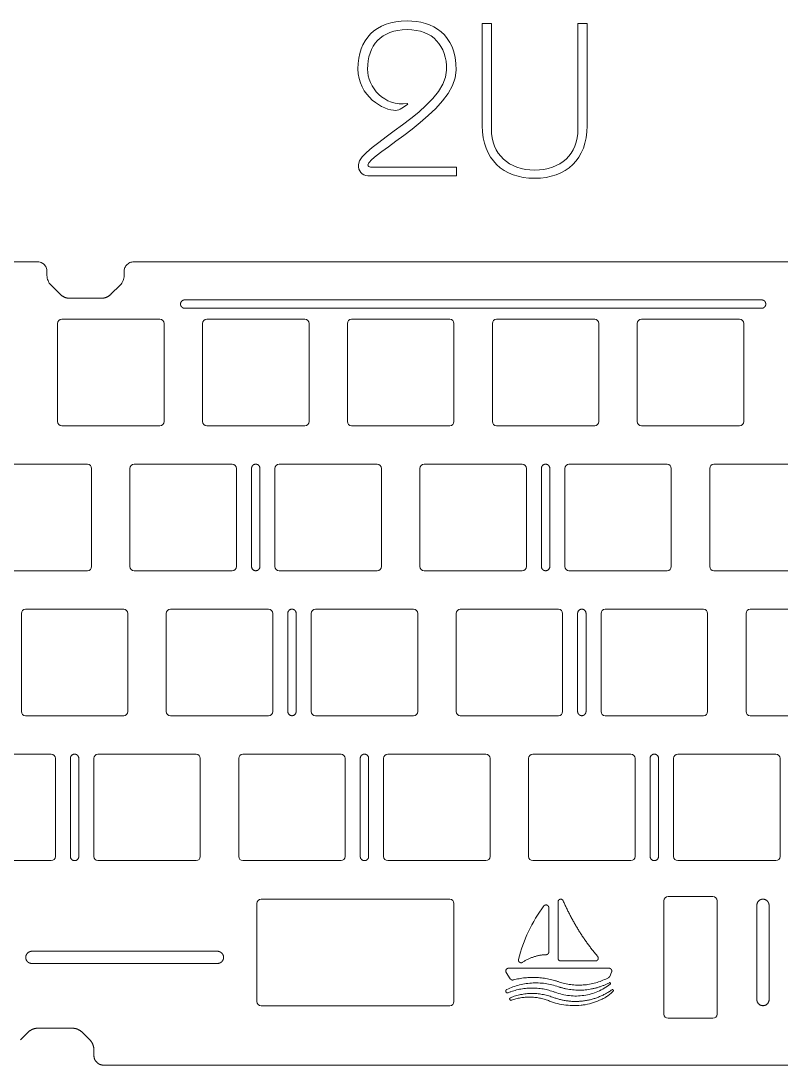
# Model space of a CAD drawing. Header units: inches. Extents: x -352 to 354, y -90 to 112.
# Drawn here: x 136.9 to 236.8, y -90.2 to 47.1 of the extents above; entities that cross this region are included whole.
import ezdxf

# ---------------------------------------------------------------- set-up
doc = ezdxf.new("R2010")
doc.units = ezdxf.units.IN
doc.header["$MEASUREMENT"] = 0
doc.layers.add('定位板', color=7, linetype='Continuous', lineweight=18, true_color=0x7efae9)

msp = doc.modelspace()

# ---------------------------------------------------------------- linework, layer by layer
at = {"layer": '定位板'}
for p, q in [((198.71, 46.72), (197.51, 46.72)), ((197.51, 46.72), (197.51, 33.26)), ((198.71, 32.89), (198.71, 46.72)), ((210.08, 46.72), (210.08, 32.89)), ((211.28, 46.72), (211.28, 33.26)), ((194.13, 27.86), (182.82, 27.86)), ((194.13, 26.72), (194.13, 27.86)), ((182.48, 26.72), (194.13, 26.72)), ((139.01, 15.41), (52.97, 15.41)), ((240.9, 15.41), (151.71, 15.41)), ((140.29, 13.62), (140.29, 14.13)), ((150.43, 14.13), (150.43, 13.62)), ((142.02, 11.14), (140.82, 12.33)), ((149.9, 12.33), (148.7, 11.14)), ((147.41, 10.61), (143.31, 10.61)), ((158.39, 10.4), (234.22, 10.4)), ((234.22, 9.3), (158.39, 9.3)), ((141.68, -5.6), (141.68, 7.3)), ((142.23, 7.85), (155.13, 7.85)), ((155.68, 7.3), (155.68, -5.6)), ((160.73, -5.6), (160.73, 7.3)), ((161.28, 7.85), (174.18, 7.85)), ((174.73, 7.3), (174.73, -5.6)), ((179.78, -5.6), (179.78, 7.3)), ((180.33, 7.85), (193.23, 7.85)), ((193.78, 7.3), (193.78, -5.6)), ((198.83, -5.6), (198.83, 7.3)), ((199.38, 7.85), (212.28, 7.85)), ((212.83, 7.3), (212.83, -5.6)), ((217.88, -5.6), (217.88, 7.3)), ((218.43, 7.85), (231.33, 7.85)), ((231.88, 7.3), (231.88, -5.6)), ((155.13, -6.15), (142.23, -6.15)), ((174.18, -6.15), (161.28, -6.15)), ((193.23, -6.15), (180.33, -6.15)), ((212.28, -6.15), (199.38, -6.15)), ((231.33, -6.15), (218.43, -6.15)), ((132.7, -11.19), (145.6, -11.19)), ((146.15, -11.74), (146.15, -24.64)), ((151.2, -24.64), (151.2, -11.74)), ((151.75, -11.19), (164.65, -11.19)), ((165.2, -11.74), (165.2, -24.64)), ((167.18, -24.64), (167.18, -11.74)), ((168.28, -11.74), (168.28, -24.64)), ((170.25, -24.64), (170.25, -11.74)), ((170.8, -11.19), (183.7, -11.19)), ((184.25, -11.74), (184.25, -24.64)), ((189.3, -24.64), (189.3, -11.74)), ((189.85, -11.19), (202.75, -11.19)), ((203.3, -11.74), (203.3, -24.64)), ((205.28, -24.64), (205.28, -11.74)), ((206.38, -11.74), (206.38, -24.64)), ((208.35, -24.64), (208.35, -11.74)), ((208.9, -11.19), (221.8, -11.19)), ((222.35, -11.74), (222.35, -24.64)), ((227.4, -24.64), (227.4, -11.74)), ((227.95, -11.19), (240.85, -11.19)), ((145.6, -25.19), (132.7, -25.19)), ((164.65, -25.19), (151.75, -25.19)), ((183.7, -25.19), (170.8, -25.19)), ((202.75, -25.19), (189.85, -25.19)), ((221.8, -25.19), (208.9, -25.19)), ((240.85, -25.19), (227.95, -25.19)), ((136.92, -43.69), (136.92, -30.79)), ((137.47, -30.24), (150.37, -30.24)), ((150.92, -30.79), (150.92, -43.69)), ((155.97, -43.69), (155.97, -30.79)), ((156.52, -30.24), (169.42, -30.24)), ((169.97, -30.79), (169.97, -43.69)), ((171.94, -43.69), (171.94, -30.79)), ((173.04, -30.79), (173.04, -43.69)), ((175.02, -43.69), (175.02, -30.79)), ((175.57, -30.24), (188.47, -30.24)), ((189.02, -30.79), (189.02, -43.69)), ((194.07, -43.69), (194.07, -30.79)), ((194.62, -30.24), (207.52, -30.24)), ((208.07, -30.79), (208.07, -43.69)), ((210.04, -43.69), (210.04, -30.79)), ((211.14, -30.79), (211.14, -43.69)), ((213.12, -43.69), (213.12, -30.79)), ((213.67, -30.24), (226.57, -30.24)), ((227.12, -30.79), (227.12, -43.69)), ((232.17, -43.69), (232.17, -30.79)), ((232.72, -30.24), (245.62, -30.24)), ((150.37, -44.24), (137.47, -44.24)), ((169.42, -44.24), (156.52, -44.24)), ((188.47, -44.24), (175.57, -44.24)), ((207.52, -44.24), (194.62, -44.24)), ((226.57, -44.24), (213.67, -44.24)), ((245.62, -44.24), (232.72, -44.24)), ((127.94, -49.29), (140.84, -49.29)), ((146.99, -49.29), (159.89, -49.29)), ((166.04, -49.29), (178.94, -49.29)), ((185.09, -49.29), (197.99, -49.29)), ((204.14, -49.29), (217.04, -49.29)), ((223.19, -49.29), (236.09, -49.29)), ((141.39, -49.84), (141.39, -62.74)), ((143.37, -62.74), (143.37, -49.84)), ((144.47, -49.84), (144.47, -62.74)), ((146.44, -62.74), (146.44, -49.84)), ((160.44, -49.84), (160.44, -62.74)), ((165.49, -62.74), (165.49, -49.84)), ((179.49, -49.84), (179.49, -62.74)), ((181.47, -62.74), (181.47, -49.84)), ((182.57, -49.84), (182.57, -62.74)), ((184.54, -62.74), (184.54, -49.84)), ((198.54, -49.84), (198.54, -62.74)), ((203.59, -62.74), (203.59, -49.84)), ((217.59, -49.84), (217.59, -62.74)), ((219.57, -62.74), (219.57, -49.84)), ((220.67, -49.84), (220.67, -62.74)), ((222.64, -62.74), (222.64, -49.84)), ((236.64, -49.84), (236.64, -62.74)), ((140.84, -63.29), (127.94, -63.29)), ((159.89, -63.29), (146.99, -63.29)), ((178.94, -63.29), (166.04, -63.29)), ((197.99, -63.29), (185.09, -63.29)), ((217.04, -63.29), (204.14, -63.29)), ((236.09, -63.29), (223.19, -63.29)), ((193.23, -68.35), (168.42, -68.35)), ((221.37, -83.45), (221.37, -68.55)), ((221.92, -68), (227.82, -68)), ((228.37, -68.55), (228.37, -83.45)), ((167.87, -68.9), (167.87, -81.8)), ((193.78, -81.8), (193.78, -68.9)), ((207.46, -68.71), (207.46, -76.12)), ((233.6, -81.55), (233.6, -69.15)), ((235.2, -69.15), (235.2, -81.55)), ((138.3, -75.2), (162.7, -75.2)), ((162.7, -76.8), (138.3, -76.8)), ((207.81, -76.47), (212.4, -76.47)), ((214.17, -77.43), (200.95, -77.43)), ((168.42, -82.35), (193.23, -82.35)), ((227.82, -84), (221.92, -84)), ((136.8, -86.85), (137.8, -85.85)), ((139.11, -85.31), (143.61, -85.31)), ((144.92, -85.85), (145.92, -86.85)), ((146.46, -88.16), (146.46, -88.91)), ((147.71, -90.16), (244.9, -90.16))]:
    msp.add_line(p, q, dxfattribs=at)
for points in [[(206.25, -75.29), (206.25, -69.46), (206.25, -69.46), (206.25, -69.45), (206.24, -69.44), (206.24, -69.44), (206.24, -69.43), (206.24, -69.42), (206.24, -69.42), (206.24, -69.41), (206.24, -69.4), (206.24, -69.4), (206.24, -69.39), (206.24, -69.38), (206.23, -69.38), (206.23, -69.37), (206.23, -69.36), (206.23, -69.36), (206.23, -69.35), (206.22, -69.34), (206.22, -69.34), (206.22, -69.33), (206.22, -69.32), (206.21, -69.32), (206.21, -69.31), (206.21, -69.3), (206.2, -69.3), (206.2, -69.29), (206.2, -69.29), (206.19, -69.28), (206.19, -69.27), (206.19, -69.27), (206.18, -69.26), (206.18, -69.26), (206.17, -69.25), (206.17, -69.24), (206.17, -69.24), (206.16, -69.23), (206.16, -69.23), (206.15, -69.22), (206.15, -69.22), (206.14, -69.21), (206.14, -69.21), (206.13, -69.2), (206.13, -69.2), (206.12, -69.19), (206.12, -69.19), (206.11, -69.18), (206.1, -69.18), (206.1, -69.18), (206.09, -69.17), (206.09, -69.17), (206.08, -69.16), (206.08, -69.16), (206.07, -69.16), (206.06, -69.15), (206.06, -69.15), (206.05, -69.15), (206.05, -69.14), (206.04, -69.14), (206.03, -69.14), (206.03, -69.14), (206.02, -69.13), (206.02, -69.13), (206.01, -69.13), (206, -69.13), (206, -69.12), (205.99, -69.12), (205.99, -69.12), (205.98, -69.12), (205.97, -69.12), (205.97, -69.12), (205.96, -69.11), (205.95, -69.11), (205.95, -69.11), (205.94, -69.11), (205.93, -69.11), (205.93, -69.11), (205.92, -69.11), (205.91, -69.11), (205.9, -69.11), (205.9, -69.11), (205.89, -69.11), (205.88, -69.11), (205.88, -69.11), (205.87, -69.11), (205.86, -69.11), (205.86, -69.11), (205.85, -69.11), (205.84, -69.11), (205.83, -69.11), (205.83, -69.11), (205.82, -69.12), (205.81, -69.12), (205.81, -69.12), (205.8, -69.12), (205.79, -69.12), (205.79, -69.12), (205.78, -69.13), (205.77, -69.13), (205.77, -69.13), (205.76, -69.13), (205.75, -69.14), (205.75, -69.14), (205.74, -69.14), (205.73, -69.14), (205.73, -69.15), (205.72, -69.15), (205.71, -69.15), (205.71, -69.16), (205.7, -69.16), (205.7, -69.17), (205.69, -69.17), (205.69, -69.17), (205.68, -69.18), (205.67, -69.18), (205.67, -69.19), (205.66, -69.19), (205.66, -69.2), (205.65, -69.2), (205.65, -69.2), (205.64, -69.21), (205.64, -69.21), (205.63, -69.22), (205.63, -69.22), (205.62, -69.23), (205.62, -69.23), (205.62, -69.24), (205.61, -69.24), (205.61, -69.25), (205.32, -69.64), (205.04, -70.04), (204.77, -70.45), (204.51, -70.86), (204.26, -71.28), (204.02, -71.71), (203.79, -72.15), (203.58, -72.59), (203.37, -73.03), (203.18, -73.48), (203, -73.94), (202.83, -74.4), (202.67, -74.86), (202.52, -75.33), (202.39, -75.8), (202.27, -76.27), (202.26, -76.27), (202.26, -76.28), (202.26, -76.29), (202.26, -76.29), (202.26, -76.3), (202.26, -76.3), (202.26, -76.31), (202.26, -76.32), (202.26, -76.32), (202.26, -76.33), (202.26, -76.34), (202.26, -76.34), (202.26, -76.35), (202.26, -76.36), (202.26, -76.36), (202.26, -76.37), (202.26, -76.38), (202.26, -76.38), (202.26, -76.39), (202.26, -76.4), (202.26, -76.4), (202.26, -76.41), (202.26, -76.42), (202.26, -76.42), (202.27, -76.43), (202.27, -76.44), (202.27, -76.44), (202.27, -76.45), (202.27, -76.46), (202.27, -76.46), (202.28, -76.47), (202.28, -76.48), (202.28, -76.48), (202.28, -76.49), (202.29, -76.5), (202.29, -76.5), (202.29, -76.51), (202.3, -76.51), (202.3, -76.52), (202.3, -76.53), (202.31, -76.53), (202.31, -76.54), (202.31, -76.54), (202.32, -76.55), (202.32, -76.56), (202.32, -76.56), (202.33, -76.57), (202.33, -76.57), (202.34, -76.58), (202.34, -76.58), (202.35, -76.59), (202.35, -76.59), (202.35, -76.6), (202.36, -76.6), (202.36, -76.61), (202.37, -76.61), (202.37, -76.61), (202.38, -76.62), (202.38, -76.62), (202.39, -76.63), (202.39, -76.63), (202.4, -76.64), (202.4, -76.64), (202.41, -76.64), (202.41, -76.65), (202.42, -76.65), (202.42, -76.65), (202.43, -76.66), (202.44, -76.66), (202.44, -76.66), (202.45, -76.67), (202.45, -76.67), (202.46, -76.67), (202.46, -76.67), (202.47, -76.68), (202.48, -76.68), (202.48, -76.68), (202.49, -76.68), (202.5, -76.69), (202.5, -76.69), (202.51, -76.69), (202.51, -76.69), (202.52, -76.69), (202.53, -76.7), (202.53, -76.7), (202.54, -76.7), (202.55, -76.7), (202.55, -76.7), (202.56, -76.7), (202.57, -76.7), (202.57, -76.7), (202.58, -76.7), (202.59, -76.71), (202.6, -76.71), (202.6, -76.71), (202.61, -76.71), (202.62, -76.71), (202.62, -76.71), (202.63, -76.71), (202.64, -76.71), (202.64, -76.7), (202.65, -76.7), (202.66, -76.7), (202.66, -76.7), (202.67, -76.7), (202.68, -76.7), (202.68, -76.7), (202.69, -76.7), (202.7, -76.7), (202.7, -76.69), (202.71, -76.69), (202.72, -76.69), (202.72, -76.69), (202.73, -76.69), (202.74, -76.68), (202.74, -76.68), (202.75, -76.68), (202.75, -76.68), (202.76, -76.67), (202.77, -76.67), (202.77, -76.67), (202.78, -76.66), (202.78, -76.66), (202.79, -76.66), (202.79, -76.66), (202.8, -76.65), (202.8, -76.65), (202.81, -76.65)], [(200.65, -77.98), (201.19, -78.81)], [(207.76, -79.29), (207.95, -79.34), (208.14, -79.39), (208.34, -79.44), (208.54, -79.48), (208.73, -79.52), (208.94, -79.55), (209.14, -79.58), (209.34, -79.6), (209.54, -79.62), (209.75, -79.64), (209.95, -79.64), (210.16, -79.65), (210.37, -79.65), (210.57, -79.64), (210.78, -79.63), (210.99, -79.61), (211.19, -79.59), (211.4, -79.56), (211.6, -79.53), (211.8, -79.49), (212.01, -79.45), (212.21, -79.4), (212.41, -79.35), (212.6, -79.29), (212.8, -79.23), (212.99, -79.16), (213.18, -79.09), (213.37, -79.01), (213.56, -78.93), (213.74, -78.85), (213.92, -78.76), (214.1, -78.67), (214.1, -78.67), (214.11, -78.66), (214.12, -78.66), (214.12, -78.65), (214.13, -78.65), (214.13, -78.65), (214.14, -78.64), (214.15, -78.64), (214.15, -78.63), (214.16, -78.63), (214.16, -78.62), (214.17, -78.62), (214.17, -78.61), (214.18, -78.61), (214.19, -78.6), (214.19, -78.6), (214.2, -78.59), (214.2, -78.59), (214.21, -78.58), (214.21, -78.57), (214.21, -78.57), (214.22, -78.56), (214.22, -78.56), (214.23, -78.55), (214.23, -78.54), (214.24, -78.54), (214.24, -78.53), (214.24, -78.52), (214.25, -78.52), (214.25, -78.51), (214.25, -78.5), (214.26, -78.5), (214.5, -77.93)], [(207.76, -79.94), (207.72, -79.93), (207.51, -79.86), (207.3, -79.79), (207.09, -79.72), (206.88, -79.66), (206.66, -79.61), (206.44, -79.56), (206.22, -79.51), (206, -79.47), (205.78, -79.44), (205.55, -79.41), (205.33, -79.39), (205.1, -79.37), (204.87, -79.36), (204.65, -79.36), (204.42, -79.36), (204.19, -79.36), (203.97, -79.38), (203.74, -79.39), (203.51, -79.42), (203.29, -79.45), (203.06, -79.48), (202.84, -79.52), (202.62, -79.57), (202.4, -79.62), (202.18, -79.68), (201.97, -79.74), (201.75, -79.81), (201.54, -79.88), (201.33, -79.96), (201.13, -80.04), (200.93, -80.13), (200.73, -80.22), (200.72, -80.22), (200.72, -80.22), (200.71, -80.23), (200.71, -80.23), (200.7, -80.23), (200.7, -80.23), (200.7, -80.24), (200.69, -80.24), (200.69, -80.24), (200.68, -80.25), (200.68, -80.25), (200.67, -80.25), (200.67, -80.26), (200.66, -80.26), (200.66, -80.27), (200.66, -80.27), (200.65, -80.27), (200.65, -80.28), (200.64, -80.28), (200.64, -80.29), (200.64, -80.29), (200.63, -80.3), (200.63, -80.3), (200.63, -80.31), (200.62, -80.31), (200.62, -80.32), (200.62, -80.32), (200.62, -80.33), (200.61, -80.33), (200.61, -80.34), (200.61, -80.34), (200.61, -80.35), (200.6, -80.36), (200.6, -80.36), (200.6, -80.37), (200.6, -80.37), (200.6, -80.38), (200.6, -80.39), (200.6, -80.39), (200.59, -80.4), (200.59, -80.4), (200.59, -80.41), (200.59, -80.41), (200.59, -80.42), (200.59, -80.43), (200.59, -80.43), (200.59, -80.44), (200.59, -80.44), (200.59, -80.45), (200.59, -80.46), (200.59, -80.46), (200.59, -80.47), (200.59, -80.47), (200.6, -80.48), (200.6, -80.48), (200.6, -80.49), (200.6, -80.49), (200.6, -80.5), (200.6, -80.5), (200.6, -80.51), (200.61, -80.51), (200.61, -80.52), (200.61, -80.52), (200.61, -80.53), (200.61, -80.53), (200.62, -80.54), (200.62, -80.54), (200.62, -80.55), (200.62, -80.55), (200.63, -80.56), (200.63, -80.56), (200.63, -80.57), (200.64, -80.57), (200.64, -80.58), (200.64, -80.58), (200.65, -80.58), (200.65, -80.59), (200.65, -80.59), (200.66, -80.6), (200.66, -80.6), (200.67, -80.61), (200.67, -80.61), (200.67, -80.61), (200.68, -80.62), (200.68, -80.62), (200.69, -80.62), (200.69, -80.63), (200.7, -80.63), (200.7, -80.63), (200.71, -80.64), (200.71, -80.64), (200.72, -80.64), (200.72, -80.65), (200.73, -80.65), (200.73, -80.65), (200.74, -80.65), (200.75, -80.66), (200.75, -80.66), (200.76, -80.66), (200.76, -80.66), (200.77, -80.66), (200.77, -80.66), (200.78, -80.67), (200.79, -80.67), (200.79, -80.67), (200.8, -80.67), (200.8, -80.67), (200.81, -80.67), (200.82, -80.67), (200.82, -80.67), (200.83, -80.67), (200.83, -80.67), (200.84, -80.67), (200.85, -80.67), (200.85, -80.67), (200.86, -80.67), (200.86, -80.67), (200.87, -80.67), (200.87, -80.67), (200.88, -80.67), (200.88, -80.66), (200.89, -80.66), (200.89, -80.66), (200.9, -80.66), (200.9, -80.66), (200.91, -80.66), (200.91, -80.66), (200.92, -80.65)], [(206.99, -80.56), (207.07, -80.59), (207.3, -80.67), (207.53, -80.74), (207.77, -80.81), (208, -80.87), (208.24, -80.92), (208.48, -80.96), (208.71, -81), (208.95, -81.03), (209.19, -81.05), (209.43, -81.07), (209.67, -81.08), (209.91, -81.08), (210.15, -81.07), (210.39, -81.05), (210.63, -81.03), (210.87, -81), (211.1, -80.96), (211.34, -80.92), (211.57, -80.86), (211.8, -80.8), (212.03, -80.73), (212.25, -80.66), (212.47, -80.58), (212.69, -80.49), (212.91, -80.39), (213.12, -80.28), (213.34, -80.17), (213.54, -80.06), (213.75, -79.93), (213.95, -79.8), (214.14, -79.67), (214.33, -79.53), (214.34, -79.52), (214.34, -79.52), (214.34, -79.52), (214.34, -79.52), (214.34, -79.52), (214.34, -79.52), (214.35, -79.51), (214.35, -79.51), (214.35, -79.51), (214.35, -79.51), (214.35, -79.51), (214.35, -79.5), (214.36, -79.5), (214.36, -79.5), (214.36, -79.5), (214.36, -79.5), (214.36, -79.49), (214.36, -79.49), (214.36, -79.49), (214.37, -79.49), (214.37, -79.48), (214.37, -79.48), (214.37, -79.48), (214.37, -79.48), (214.37, -79.47), (214.37, -79.47), (214.37, -79.47), (214.37, -79.47), (214.37, -79.46), (214.38, -79.46), (214.38, -79.46), (214.38, -79.46), (214.38, -79.45), (214.38, -79.45), (214.38, -79.45), (214.38, -79.44), (214.38, -79.44), (214.38, -79.44), (214.38, -79.44), (214.38, -79.43), (214.38, -79.43), (214.38, -79.43), (214.38, -79.43), (214.38, -79.42), (214.38, -79.42), (214.38, -79.42), (214.38, -79.41), (214.38, -79.41), (214.38, -79.41), (214.37, -79.41), (214.37, -79.4), (214.37, -79.4), (214.37, -79.4), (214.37, -79.4), (214.37, -79.39), (214.37, -79.39), (214.37, -79.39), (214.37, -79.39), (214.37, -79.38), (214.37, -79.38), (214.36, -79.38), (214.36, -79.38), (214.36, -79.38), (214.36, -79.37), (214.36, -79.37), (214.36, -79.37), (214.36, -79.37), (214.35, -79.37), (214.35, -79.36), (214.35, -79.36), (214.35, -79.36), (214.35, -79.36), (214.35, -79.36), (214.34, -79.35), (214.34, -79.35), (214.34, -79.35), (214.34, -79.35), (214.34, -79.35), (214.33, -79.35), (214.33, -79.34), (214.33, -79.34), (214.33, -79.34), (214.33, -79.34), (214.32, -79.34), (214.32, -79.34), (214.32, -79.34), (214.32, -79.33), (214.31, -79.33), (214.31, -79.33), (214.31, -79.33), (214.31, -79.33), (214.3, -79.33), (214.3, -79.33), (214.3, -79.33), (214.3, -79.33), (214.29, -79.33), (214.29, -79.32), (214.29, -79.32), (214.29, -79.32), (214.28, -79.32), (214.28, -79.32), (214.28, -79.32), (214.27, -79.32), (214.27, -79.32), (214.27, -79.32), (214.27, -79.32), (214.26, -79.32), (214.26, -79.32), (214.26, -79.32), (214.26, -79.32), (214.25, -79.32), (214.25, -79.32), (214.25, -79.32), (214.24, -79.32), (214.24, -79.32), (214.24, -79.32), (214.24, -79.32), (214.23, -79.33), (214.23, -79.33), (214.23, -79.33), (214.23, -79.33), (214.22, -79.33), (214.22, -79.33), (214.22, -79.33), (214.22, -79.33), (214.22, -79.33), (214.21, -79.33), (214.21, -79.33)], [(206.85, -81.26), (206.74, -81.23), (206.58, -81.17), (206.41, -81.11), (206.25, -81.06), (206.08, -81.01), (205.91, -80.97), (205.74, -80.93), (205.56, -80.89), (205.39, -80.86), (205.21, -80.83), (205.04, -80.8), (204.86, -80.78), (204.68, -80.76), (204.51, -80.75), (204.33, -80.74), (204.15, -80.74), (203.97, -80.74), (203.79, -80.75), (203.61, -80.75), (203.43, -80.77), (203.26, -80.78), (203.08, -80.81), (202.9, -80.83), (202.73, -80.86), (202.55, -80.89), (202.38, -80.93), (202.21, -80.97), (202.04, -81.02), (201.87, -81.07), (201.7, -81.12), (201.54, -81.18), (201.37, -81.24), (201.21, -81.3), (201.21, -81.3), (201.2, -81.3), (201.2, -81.31), (201.2, -81.31), (201.19, -81.31), (201.19, -81.31), (201.19, -81.31), (201.18, -81.32), (201.18, -81.32), (201.18, -81.32), (201.17, -81.32), (201.17, -81.33), (201.17, -81.33), (201.16, -81.33), (201.16, -81.33), (201.16, -81.34), (201.15, -81.34), (201.15, -81.34), (201.15, -81.35), (201.14, -81.35), (201.14, -81.35), (201.14, -81.36), (201.13, -81.36), (201.13, -81.36), (201.13, -81.37), (201.13, -81.37), (201.12, -81.38), (201.12, -81.38), (201.12, -81.38), (201.12, -81.39), (201.12, -81.39), (201.11, -81.4), (201.11, -81.4), (201.11, -81.4), (201.11, -81.41), (201.11, -81.41), (201.11, -81.42), (201.11, -81.42), (201.1, -81.43), (201.1, -81.43), (201.1, -81.44), (201.1, -81.44), (201.1, -81.44), (201.1, -81.45), (201.1, -81.45), (201.1, -81.46), (201.1, -81.46), (201.1, -81.47), (201.1, -81.47), (201.1, -81.48), (201.1, -81.48), (201.1, -81.48), (201.1, -81.49), (201.1, -81.49), (201.1, -81.5), (201.1, -81.5), (201.1, -81.5), (201.1, -81.51), (201.11, -81.51), (201.11, -81.52), (201.11, -81.52), (201.11, -81.52), (201.11, -81.53), (201.11, -81.53), (201.11, -81.54), (201.11, -81.54), (201.12, -81.54), (201.12, -81.55), (201.12, -81.55), (201.12, -81.55), (201.12, -81.56), (201.13, -81.56), (201.13, -81.56), (201.13, -81.57), (201.13, -81.57), (201.14, -81.57), (201.14, -81.58), (201.14, -81.58), (201.14, -81.59), (201.15, -81.59), (201.15, -81.59), (201.15, -81.59), (201.16, -81.6), (201.16, -81.6), (201.16, -81.6), (201.17, -81.61), (201.17, -81.61), (201.17, -81.61), (201.18, -81.61), (201.18, -81.62), (201.18, -81.62), (201.19, -81.62), (201.19, -81.62), (201.2, -81.63), (201.2, -81.63), (201.2, -81.63), (201.21, -81.63), (201.21, -81.63), (201.22, -81.64), (201.22, -81.64), (201.23, -81.64), (201.23, -81.64), (201.23, -81.64), (201.24, -81.64), (201.24, -81.64), (201.25, -81.64), (201.25, -81.64), (201.26, -81.65), (201.26, -81.65), (201.27, -81.65), (201.27, -81.65), (201.27, -81.65), (201.28, -81.65), (201.28, -81.65), (201.29, -81.65), (201.29, -81.65), (201.3, -81.65), (201.3, -81.65), (201.3, -81.64), (201.31, -81.64), (201.31, -81.64), (201.32, -81.64), (201.32, -81.64), (201.33, -81.64), (201.33, -81.64), (201.33, -81.64), (201.34, -81.64), (201.34, -81.64)], [(206.2, -81.69), (206.33, -81.74), (206.6, -81.83), (206.86, -81.92), (207.13, -82), (207.4, -82.07), (207.67, -82.13), (207.95, -82.19), (208.22, -82.24), (208.5, -82.27), (208.78, -82.3), (209.07, -82.33), (209.35, -82.34), (209.64, -82.34), (209.92, -82.34), (210.21, -82.32), (210.49, -82.3), (210.63, -82.28), (210.77, -82.26), (210.91, -82.24), (211.05, -82.22), (211.32, -82.16), (211.6, -82.1), (211.87, -82.02), (212.14, -81.94), (212.4, -81.85), (212.67, -81.75), (212.93, -81.64), (213.16, -81.54), (213.28, -81.48), (213.39, -81.42), (213.51, -81.36), (213.62, -81.3), (213.73, -81.23), (213.85, -81.16), (213.96, -81.09), (214.07, -81.01), (214.18, -80.93), (214.28, -80.84), (214.39, -80.75), (214.5, -80.65), (214.6, -80.55), (214.7, -80.45), (214.71, -80.45), (214.71, -80.44), (214.71, -80.44), (214.71, -80.44), (214.71, -80.44), (214.71, -80.43), (214.72, -80.43), (214.72, -80.43), (214.72, -80.43), (214.72, -80.43), (214.72, -80.42), (214.72, -80.42), (214.72, -80.42), (214.73, -80.41), (214.73, -80.41), (214.73, -80.41), (214.73, -80.41), (214.73, -80.4), (214.73, -80.4), (214.73, -80.4), (214.73, -80.4), (214.73, -80.39), (214.74, -80.39), (214.74, -80.39), (214.74, -80.38), (214.74, -80.38), (214.74, -80.38), (214.74, -80.37), (214.74, -80.37), (214.74, -80.37), (214.74, -80.37), (214.74, -80.36), (214.74, -80.36), (214.74, -80.36), (214.74, -80.35), (214.74, -80.35), (214.74, -80.35), (214.74, -80.34), (214.74, -80.34), (214.74, -80.34), (214.74, -80.34), (214.74, -80.33), (214.73, -80.33), (214.73, -80.33), (214.73, -80.32), (214.73, -80.32), (214.73, -80.32), (214.73, -80.32), (214.73, -80.31), (214.73, -80.31), (214.73, -80.31), (214.73, -80.3), (214.72, -80.3), (214.72, -80.3), (214.72, -80.3), (214.72, -80.29), (214.72, -80.29), (214.72, -80.29), (214.72, -80.29), (214.71, -80.29), (214.71, -80.28), (214.71, -80.28), (214.71, -80.28), (214.71, -80.28), (214.71, -80.27), (214.7, -80.27), (214.7, -80.27), (214.7, -80.27), (214.7, -80.27), (214.7, -80.26), (214.69, -80.26), (214.69, -80.26), (214.69, -80.26), (214.69, -80.26), (214.68, -80.26), (214.68, -80.25), (214.68, -80.25), (214.68, -80.25), (214.67, -80.25), (214.67, -80.25), (214.67, -80.25), (214.67, -80.25), (214.66, -80.24), (214.66, -80.24), (214.66, -80.24), (214.66, -80.24), (214.65, -80.24), (214.65, -80.24), (214.65, -80.24), (214.64, -80.24), (214.64, -80.24), (214.64, -80.24), (214.64, -80.24), (214.63, -80.23), (214.63, -80.23), (214.63, -80.23), (214.62, -80.23), (214.62, -80.23), (214.62, -80.23), (214.61, -80.23), (214.61, -80.23), (214.61, -80.23), (214.61, -80.23), (214.6, -80.23), (214.6, -80.23), (214.6, -80.23), (214.59, -80.23), (214.59, -80.23), (214.59, -80.24), (214.58, -80.24), (214.58, -80.24), (214.58, -80.24), (214.58, -80.24), (214.57, -80.24), (214.57, -80.24), (214.57, -80.24), (214.56, -80.24), (214.56, -80.24), (214.56, -80.24), (214.56, -80.25), (214.55, -80.25), (214.55, -80.25), (214.55, -80.25), (214.55, -80.25), (214.54, -80.25), (214.54, -80.25), (214.54, -80.26), (214.54, -80.26)]]:
    msp.add_lwpolyline(points, dxfattribs=at)
for centre, start, end in [((142.23, 7.3), 90, 180), ((155.13, 7.3), 0, 90), ((161.28, 7.3), 90, 180), ((174.18, 7.3), 360, 90), ((180.33, 7.3), 90, 180), ((193.23, 7.3), 0, 90), ((199.38, 7.3), 90, 180), ((212.28, 7.3), 0, 90), ((218.43, 7.3), 90, 180), ((231.33, 7.3), 360, 90), ((142.23, -5.6), 180, 270), ((155.13, -5.6), 270, 0), ((161.28, -5.6), 180, 270), ((174.18, -5.6), 270, 0), ((180.33, -5.6), 180, 270), ((193.23, -5.6), 270, 0), ((199.38, -5.6), 180, 270), ((212.28, -5.6), 270, 0), ((218.43, -5.6), 180, 270), ((231.33, -5.6), 270, 0), ((145.6, -11.74), 0, 90), ((151.75, -11.74), 90, 180), ((164.65, -11.74), 360, 90), ((170.8, -11.74), 90, 180), ((183.7, -11.74), 360, 90), ((189.85, -11.74), 90, 180), ((202.75, -11.74), 360, 90), ((208.9, -11.74), 90, 180), ((221.8, -11.74), 0, 90), ((227.95, -11.74), 90, 180), ((145.6, -24.64), 270, 0), ((151.75, -24.64), 180, 270), ((164.65, -24.64), 270, 0), ((170.8, -24.64), 180, 270), ((183.7, -24.64), 270, 0), ((189.85, -24.64), 180, 270), ((202.75, -24.64), 270, 0), ((208.9, -24.64), 180, 270), ((221.8, -24.64), 270, 0), ((227.95, -24.64), 180, 270), ((137.47, -30.79), 90, 180), ((150.37, -30.79), 0, 90), ((156.52, -30.79), 90, 180), ((169.42, -30.79), 0, 90), ((175.57, -30.79), 90, 180), ((188.47, -30.79), 0, 90), ((194.62, -30.79), 90, 180), ((207.52, -30.79), 360, 90), ((213.67, -30.79), 90, 180), ((226.57, -30.79), 0, 90), ((232.72, -30.79), 90, 180), ((137.47, -43.69), 180, 270), ((150.37, -43.69), 270, 0), ((156.52, -43.69), 180, 270), ((169.42, -43.69), 270, 0), ((175.57, -43.69), 180, 270), ((188.47, -43.69), 270, 0), ((194.62, -43.69), 180, 270), ((207.52, -43.69), 270, 0), ((213.67, -43.69), 180, 270), ((226.57, -43.69), 270, 0), ((232.72, -43.69), 180, 270), ((140.84, -49.84), 360, 90), ((146.99, -49.84), 90, 180), ((159.89, -49.84), 360, 90), ((166.04, -49.84), 90, 180), ((178.94, -49.84), 0, 90), ((185.09, -49.84), 90, 180), ((197.99, -49.84), 0, 90), ((204.14, -49.84), 90, 180), ((217.04, -49.84), 360, 90), ((223.19, -49.84), 90, 180), ((236.09, -49.84), 0, 90), ((140.84, -62.74), 270, 0), ((146.99, -62.74), 180, 270), ((159.89, -62.74), 270, 0), ((166.04, -62.74), 180, 270), ((178.94, -62.74), 270, 0), ((185.09, -62.74), 180, 270), ((197.99, -62.74), 270, 0), ((204.14, -62.74), 180, 270), ((217.04, -62.74), 270, 0), ((223.19, -62.74), 180, 270), ((236.09, -62.74), 270, 0), ((168.42, -68.9), 90, 180), ((193.23, -68.9), 0, 90), ((221.92, -68.55), 90, 180), ((227.82, -68.55), 0, 90), ((168.42, -81.8), 180, 270), ((193.23, -81.8), 270, 0), ((221.92, -83.45), 180, 270), ((227.82, -83.45), 270, 360)]:
    msp.add_arc(centre, 0.55, start, end, dxfattribs=at)
for points, knots in [([(182.82, 27.86), (182.62, 27.86), (182.48, 28.01), (182.48, 28.12), (182.48, 29.52), (194.08, 35.12), (194.08, 40.61), (194.08, 45.41), (190.93, 47.06), (187.62, 47.06), (183.45, 47.06), (181.16, 44.61), (181.16, 40.78), (181.16, 37.12), (184.53, 35.29), (186.16, 35.29), (186.59, 35.29), (187.28, 35.81), (187.71, 36.12)], [0, 0, 0, 0, 8.052144, 8.052144, 8.052144, 16.104288, 16.104288, 16.104288, 24.156432, 24.156432, 24.156432, 32.208576, 32.208576, 32.208576, 40.260721, 40.260721, 40.260721, 48.312865, 48.312865, 48.312865, 48.312865]), ([(187.65, 36.21), (184.65, 35.72), (182.42, 38.38), (182.42, 40.72), (182.42, 43.81), (184.19, 45.92), (187.62, 45.92), (191.05, 45.92), (192.82, 43.81), (192.82, 40.61), (192.82, 35.58), (181.22, 30.55), (181.22, 28.18), (181.22, 27.32), (181.65, 26.72), (182.48, 26.72)], [0, 0, 0, 0, 8.795218, 8.795218, 8.795218, 17.590437, 17.590437, 17.590437, 26.385655, 26.385655, 26.385655, 35.180873, 35.180873, 35.180873, 43.976092, 43.976092, 43.976092, 43.976092]), ([(197.51, 33.26), (197.51, 28.92), (200.22, 26.38), (204.39, 26.38), (208.56, 26.38), (211.28, 28.92), (211.28, 33.26)], [0, 0, 0, 0, 10.992344, 10.992344, 10.992344, 21.984689, 21.984689, 21.984689, 21.984689]), ([(210.08, 32.89), (210.08, 29.52), (207.79, 27.46), (204.39, 27.46), (200.99, 27.46), (198.71, 29.52), (198.71, 32.89)], [0, 0, 0, 0, 8.816032, 8.816032, 8.816032, 17.632064, 17.632064, 17.632064, 17.632064]), ([(140.29, 14.13), (140.29, 14.22), (140.27, 14.4), (140.19, 14.65), (140.05, 14.89), (139.9, 15.06), (139.76, 15.17), (139.6, 15.27), (139.36, 15.37), (139.14, 15.41), (139.01, 15.41)], [0, 0, 0, 0, 0.270411, 0.539693, 0.810576, 1.079996, 1.2153, 1.34935, 1.61989, 2.009124, 2.009124, 2.009124, 2.009124]), ([(151.71, 15.41), (151.62, 15.41), (151.44, 15.39), (151.18, 15.3), (150.95, 15.17), (150.78, 15.01), (150.67, 14.87), (150.57, 14.72), (150.46, 14.48), (150.43, 14.26), (150.43, 14.13)], [0, 0, 0, 0, 0.27, 0.539024, 0.809562, 1.078913, 1.214216, 1.348264, 1.618802, 2.009131, 2.009131, 2.009131, 2.009131])]:
    msp.add_open_spline(points, degree=3, knots=knots, dxfattribs=at)
for points, degree in [([(211.28, 46.72), (210.68, 46.72), (210.08, 46.72)], 2), ([(187.71, 36.12), (187.68, 36.16), (187.65, 36.21)], 2), ([(140.43, 12.93), (140.34, 13.14), (140.29, 13.38), (140.29, 13.62)], 3), ([(140.82, 12.33), (140.65, 12.5), (140.52, 12.71), (140.43, 12.93)], 3), ([(150.29, 12.93), (150.2, 12.71), (150.07, 12.5), (149.9, 12.33)], 3), ([(150.43, 13.62), (150.43, 13.38), (150.38, 13.14), (150.29, 12.93)], 3)]:
    msp.add_open_spline(points, degree=degree, dxfattribs=at)
for points, weights in [([(143.31, 10.61), (142.55, 10.61), (142.02, 11.14)], [1, 0.924007551812, 1]), ([(148.7, 11.14), (148.17, 10.61), (147.41, 10.61)], [1, 0.924007565087, 1]), ([(212.67, -75.89), (209.88, -72.56), (208.14, -68.57)], [1, 0.989756326955, 1]), ([(205.9, -75.65), (206.25, -75.64), (206.25, -75.29)], [1, 0.717604515631, 1]), ([(202.81, -76.65), (204.21, -75.7), (205.9, -75.65)], [1, 0.960395431114, 1]), ([(207.46, -76.12), (207.46, -76.47), (207.81, -76.47)], [1, 0.707106781083, 1]), ([(201.19, -78.81), (201.33, -79.03), (201.58, -78.97)], [1, 0.810548403257, 1]), ([(201.58, -78.97), (204.72, -78.14), (207.76, -79.29)], [1, 0.952962577176, 1]), ([(214.21, -79.33), (211.11, -80.97), (207.76, -79.94)], [1, 0.924779108268, 1]), ([(200.92, -80.65), (203.94, -79.41), (206.99, -80.56)], [1, 0.930506471529, 1]), ([(214.54, -80.26), (210.96, -82.82), (206.85, -81.26)], [1, 0.881615816886, 1]), ([(201.34, -81.64), (203.78, -80.74), (206.2, -81.69)], [1, 0.93533800193, 1]), ([(137.8, -85.85), (138.34, -85.31), (139.11, -85.31)], [1, 0.923879532511, 1]), ([(143.61, -85.31), (144.38, -85.31), (144.92, -85.85)], [1, 0.923879532512, 1]), ([(145.92, -86.85), (146.46, -87.39), (146.46, -88.16)], [1, 0.923879532511, 1]), ([(146.46, -88.91), (146.46, -90.16), (147.71, -90.16)], [1, 0.707113333755, 1])]:
    msp.add_rational_spline(points, weights, degree=2, dxfattribs=at)
for points, weights, knots in [([(158.39, 9.3), (158.17, 9.3), (158.01, 9.46), (157.84, 9.62), (157.84, 9.85), (157.84, 10.08), (158.01, 10.24), (158.17, 10.4), (158.39, 10.4)], [1, 0.923879294436, 1, 0.923879294436, 1, 0.923879294436, 1, 0.923879294436, 1], [0, 0, 0, 0.429199, 0.429199, 0.858398, 0.858398, 1.287597, 1.287597, 1.716796, 1.716796, 1.716796]), ([(234.22, 10.4), (234.45, 10.4), (234.61, 10.24), (234.77, 10.08), (234.77, 9.85), (234.77, 9.62), (234.61, 9.46), (234.45, 9.3), (234.22, 9.3)], [1, 0.923879294436, 1, 0.923879294436, 1, 0.923879294436, 1, 0.923879294436, 1], [0, 0, 0, 0.429199, 0.429199, 0.858398, 0.858398, 1.287597, 1.287597, 1.716796, 1.716796, 1.716796]), ([(167.18, -11.74), (167.18, -11.19), (167.73, -11.19), (168.28, -11.19), (168.28, -11.74)], [1, 0.707107191606, 1, 0.707107191606, 1], [0, 0, 0, 0.841903, 0.841903, 1.683806, 1.683806, 1.683806]), ([(205.28, -11.74), (205.28, -11.19), (205.83, -11.19), (206.38, -11.19), (206.38, -11.74)], [1, 0.707107191605, 1, 0.707107191605, 1], [0, 0, 0, 0.841903, 0.841903, 1.683806, 1.683806, 1.683806]), ([(168.28, -24.64), (168.28, -25.19), (167.73, -25.19), (167.18, -25.19), (167.18, -24.64)], [1, 0.707107191605, 1, 0.707107191605, 1], [0, 0, 0, 0.841903, 0.841903, 1.683806, 1.683806, 1.683806]), ([(206.38, -24.64), (206.38, -25.19), (205.83, -25.19), (205.28, -25.19), (205.28, -24.64)], [1, 0.707107191605, 1, 0.707107191605, 1], [0, 0, 0, 0.841903, 0.841903, 1.683806, 1.683806, 1.683806]), ([(171.94, -30.79), (171.94, -30.24), (172.49, -30.24), (173.04, -30.24), (173.04, -30.79)], [1, 0.707107191605, 1, 0.707107191605, 1], [0, 0, 0, 0.841903, 0.841903, 1.683806, 1.683806, 1.683806]), ([(210.04, -30.79), (210.04, -30.24), (210.59, -30.24), (211.14, -30.24), (211.14, -30.79)], [1, 0.707107191605, 1, 0.707107191605, 1], [0, 0, 0, 0.841903, 0.841903, 1.683806, 1.683806, 1.683806]), ([(173.04, -43.69), (173.04, -44.24), (172.49, -44.24), (171.94, -44.24), (171.94, -43.69)], [1, 0.707107191605, 1, 0.707107191605, 1], [0, 0, 0, 0.841903, 0.841903, 1.683806, 1.683806, 1.683806]), ([(211.14, -43.69), (211.14, -44.24), (210.59, -44.24), (210.04, -44.24), (210.04, -43.69)], [1, 0.707107191605, 1, 0.707107191605, 1], [0, 0, 0, 0.841903, 0.841903, 1.683806, 1.683806, 1.683806]), ([(143.37, -49.84), (143.37, -49.29), (143.92, -49.29), (144.47, -49.29), (144.47, -49.84)], [1, 0.707107191606, 1, 0.707107191606, 1], [0, 0, 0, 0.841903, 0.841903, 1.683806, 1.683806, 1.683806]), ([(181.47, -49.84), (181.47, -49.29), (182.02, -49.29), (182.57, -49.29), (182.57, -49.84)], [1, 0.707107191606, 1, 0.707107191606, 1], [0, 0, 0, 0.841903, 0.841903, 1.683806, 1.683806, 1.683806]), ([(219.57, -49.84), (219.57, -49.29), (220.12, -49.29), (220.67, -49.29), (220.67, -49.84)], [1, 0.707107191606, 1, 0.707107191606, 1], [0, 0, 0, 0.841903, 0.841903, 1.683806, 1.683806, 1.683806]), ([(144.47, -62.74), (144.47, -63.29), (143.92, -63.29), (143.37, -63.29), (143.37, -62.74)], [1, 0.707107191605, 1, 0.707107191605, 1], [0, 0, 0, 0.841903, 0.841903, 1.683806, 1.683806, 1.683806]), ([(182.57, -62.74), (182.57, -63.29), (182.02, -63.29), (181.47, -63.29), (181.47, -62.74)], [1, 0.707107191605, 1, 0.707107191605, 1], [0, 0, 0, 0.841903, 0.841903, 1.683806, 1.683806, 1.683806]), ([(220.67, -62.74), (220.67, -63.29), (220.12, -63.29), (219.57, -63.29), (219.57, -62.74)], [1, 0.707107191605, 1, 0.707107191605, 1], [0, 0, 0, 0.841903, 0.841903, 1.683806, 1.683806, 1.683806]), ([(208.14, -68.57), (208.02, -68.3), (207.74, -68.36), (207.46, -68.42), (207.46, -68.71)], [1, 0.775869008353, 1, 0.775869008353, 1], [0, 0, 0, 0.4751708, 0.4751708, 0.9503416, 0.9503416, 0.9503416]), ([(233.6, -69.15), (233.6, -68.82), (233.83, -68.59), (234.07, -68.35), (234.4, -68.35), (234.73, -68.35), (234.96, -68.59), (235.2, -68.82), (235.2, -69.15)], [1, 0.923879456129, 1, 0.923879456129, 1, 0.923879456129, 1, 0.923879456129, 1], [0, 0, 0, 0.624289, 0.624289, 1.248579, 1.248579, 1.872868, 1.872868, 2.497157, 2.497157, 2.497157]), ([(138.3, -76.8), (137.97, -76.8), (137.73, -76.57), (137.5, -76.34), (137.5, -76), (137.5, -75.67), (137.73, -75.44), (137.97, -75.2), (138.3, -75.2)], [1, 0.923879420313, 1, 0.923879420313, 1, 0.923879420313, 1, 0.923879420313, 1], [0, 0, 0, 0.624289, 0.624289, 1.248578, 1.248578, 1.872866, 1.872866, 2.497155, 2.497155, 2.497155]), ([(162.7, -75.2), (163.03, -75.2), (163.26, -75.44), (163.5, -75.67), (163.5, -76), (163.5, -76.34), (163.26, -76.57), (163.03, -76.8), (162.7, -76.8)], [1, 0.92387923281, 1, 0.92387923281, 1, 0.92387923281, 1, 0.92387923281, 1], [0, 0, 0, 0.62429, 0.62429, 1.248579, 1.248579, 1.872869, 1.872869, 2.497158, 2.497158, 2.497158]), ([(212.4, -76.47), (212.62, -76.47), (212.72, -76.27), (212.82, -76.06), (212.67, -75.89)], [1, 0.843505181218, 1, 0.843505181218, 1], [0, 0, 0, 0.3970527, 0.3970527, 0.7941054, 0.7941054, 0.7941054]), ([(200.95, -77.43), (200.74, -77.43), (200.64, -77.62), (200.54, -77.8), (200.65, -77.98)], [1, 0.859473468852, 1, 0.859473468852, 1], [0, 0, 0, 0.3762507, 0.3762507, 0.7525014, 0.7525014, 0.7525014]), ([(214.5, -77.93), (214.57, -77.75), (214.47, -77.59), (214.36, -77.43), (214.17, -77.43)], [1, 0.880527966819, 1, 0.880527966819, 1], [0, 0, 0, 0.3469216, 0.3469216, 0.6938432, 0.6938432, 0.6938432]), ([(235.2, -81.55), (235.2, -82.35), (234.4, -82.35), (233.6, -82.35), (233.6, -81.55)], [1, 0.707107191832, 1, 0.707107191832, 1], [0, 0, 0, 1.224586, 1.224586, 2.449172, 2.449172, 2.449172])]:
    msp.add_rational_spline(points, weights, degree=2, knots=knots, dxfattribs=at)

doc.saveas('drawing.dxf')
